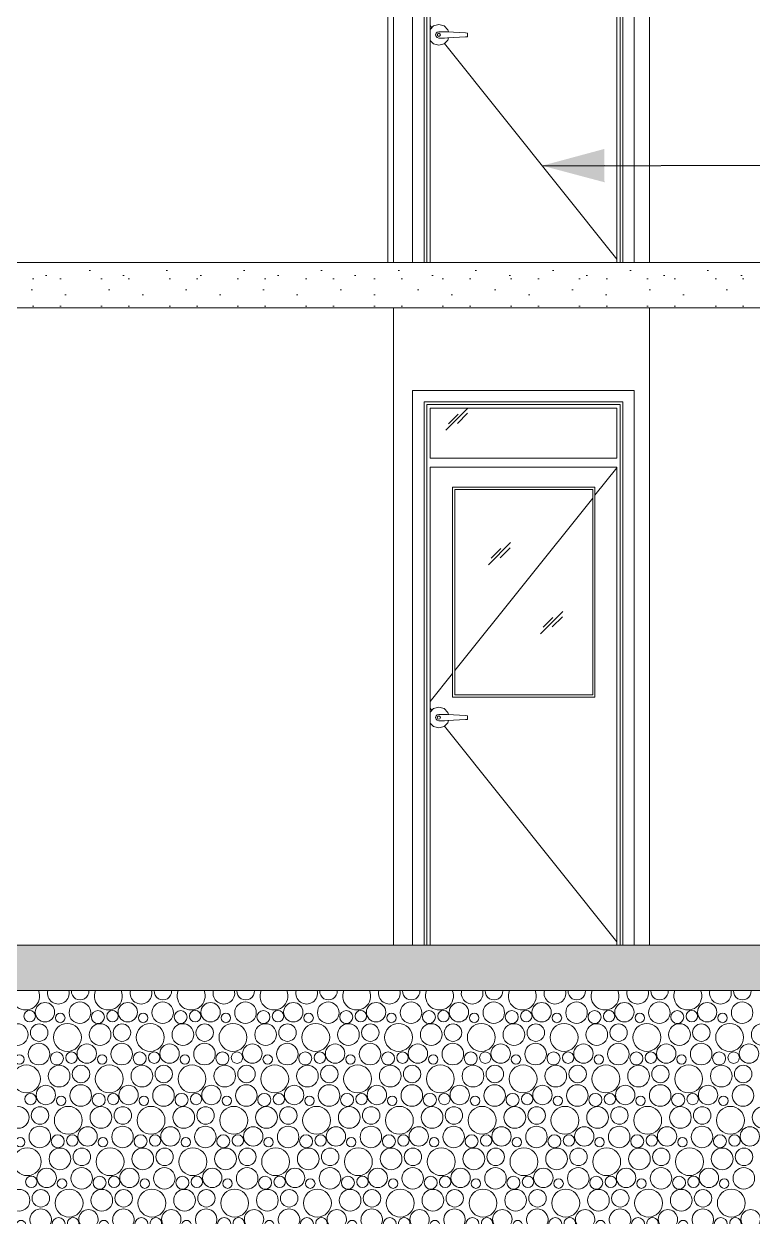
# Model space of a CAD drawing. Header units: millimetres. Extents: x 323482 to 503016, y 8175 to 72038.
# Drawn here: x 487760 to 490963, y 12587 to 17860 of the extents above; entities that cross this region are included whole.
import ezdxf

# ---------------------------------------------------------------- set-up
doc = ezdxf.new("R2010")
doc.units = ezdxf.units.MM
doc.header["$MEASUREMENT"] = 0
doc.linetypes.add('Hidden Line', pattern=[391.22222328186, 282.22222328186, -109])
for name, color, linetype, lineweight, true_color in [('2D Drafting - General_Pen_No__102', 7, 'Continuous', 13, 0xcccccc), ('Structural - Bearing_Pen_No__102', 7, 'Continuous', 13, 0xcccccc), ('Structural - Bearing_Pen_No__83', 7, 'Continuous', 13, 0xff9955)]:
    doc.layers.add(name, color=color, linetype=linetype, lineweight=lineweight, true_color=true_color)
for name, color, linetype, lineweight in [('2D Drafting - General_Pen_No__120', 7, 'Continuous', 13), ('Annotation - Label_Pen_No__120', 7, 'Continuous', 13), ('Structural - Bearing_Pen_No__120', 7, 'Continuous', 13)]:
    doc.layers.add(name, color=color, linetype=linetype, lineweight=lineweight)
doc.dimstyles.new('GENERATED_STYLE__12', dxfattribs={"dimtxt": 0.18, "dimasz": 273.6, "dimexe": 0.18, "dimexo": 0.0625, "dimgap": 0.09, "dimtad": 0, "dimtih": 1, "dimtoh": 1, "dimdec": 4, "dimzin": 0, "dimdsep": 46, "dimcen": 0.09, "dimadec": 0, "dimazin": 0, "dimtfac": 1, "dimtdec": 4, "dimtmove": 0, "dimatfit": 3, "dimldrblk": 'ARROWHEAD_5', "dimfxl": 1, "dimtolj": 1, "dimtzin": 0, "dimarcsym": 0})
pattern_1 = [(0, (0, 0), (0, 623.5383155019837), [60.00000238418581, -300.000011920929]), (0, (180.0000071525574, 311.7691450027284), (0, 623.5383155019837), [60.00000238418581, -300.000011920929]), (60.00000000000014, (0, 0), (-540.0000214576748, 311.7691577509906), [60.00000238418582, -300.0000119209291]), (60.00000000000014, (360.0000143051149, 0), (-540.0000214576748, 311.7691577509906), [60.00000238418582, -300.0000119209291]), (120.0000000000003, (60.00000238418581, 0), (540.0000214576727, 311.7691577509943), [60.00000238418581, -300.0000119209291]), (120.0000000000003, (420.0000166893007, 0), (540.0000214576727, 311.7691577509943), [60.00000238418581, -300.0000119209291]), (0, (0, 60.00000238418581), (0, 120.0000047683716), [0, -120.0000047683716, 0, -180.0000071525574]), (44.99999999999997, (60.00000238418581, 60.00000238418581), (-84.85281711413357, 84.85281711413364), [0, -90.0000035762787, 0, -150.0000059604645])]

# ---------------------------------------------------------------- blocks, each defined once
blk = doc.blocks.new('*X10')
at = {"layer": '2D Drafting - General_Pen_No__102', "color": 254, "linetype": 'Continuous', "lineweight": 13, "true_color": 0xcccccc}
for centre, radius in [((487852.2774302235, 13517.58382217409), 42.55153099730503), ((488005.7542046179, 13515.41612046639), 47.30901933169132), ((488215.9850510551, 13517.58382217409), 42.55153099730503), ((488369.4618254495, 13515.41612046639), 47.30901933169132), ((488579.6926718868, 13517.58382217409), 42.55153099730503), ((488733.1694462812, 13515.41612046639), 47.30901933169132), ((488943.4002927184, 13517.58382217409), 42.55153099730503), ((489096.8770671128, 13515.41612046639), 47.30901933169132), ((489307.10791355, 13517.58382217409), 42.55153099730503), ((489460.5846879444, 13515.41612046639), 47.30901933169132), ((489670.8155343816, 13517.58382217409), 42.55153099730503), ((489824.2923087761, 13515.41612046639), 47.30901933169132), ((490034.5231552133, 13517.58382217409), 42.55153099730503), ((490187.9999296077, 13515.41612046639), 47.30901933169132), ((490398.2307760449, 13517.58382217409), 42.55153099730503), ((490551.7075504393, 13515.41612046639), 47.30901933169132), ((490761.9383968765, 13517.58382217409), 42.55153099730503), ((490915.415171271, 13515.41612046639), 47.30901933169132), ((487784.9041728111, 13499.85401759188), 25.07373009838601), ((487919.6506876359, 13492.16265778512), 20.676327524775), ((488084.7844971467, 13496.30805667544), 28.588450873749), ((488148.6117936427, 13499.85401759188), 25.07373009838601), ((488283.3583084675, 13492.16265778512), 20.676327524775), ((488448.4921179784, 13496.30805667544), 28.588450873749), ((488512.3194144744, 13499.85401759188), 25.07373009838601), ((488647.0659292991, 13492.16265778512), 20.676327524775), ((488812.19973881, 13496.30805667544), 28.588450873749), ((488876.027035306, 13499.85401759188), 25.07373009838601), ((489010.7735501308, 13492.16265778512), 20.676327524775), ((489175.9073596416, 13496.30805667544), 28.588450873749), ((489239.7346561376, 13499.85401759188), 25.07373009838601), ((489374.4811709624, 13492.16265778512), 20.676327524775), ((489539.6149804733, 13496.30805667544), 28.588450873749), ((489603.4422769693, 13499.85401759188), 25.07373009838601), ((489738.188791794, 13492.16265778512), 20.676327524775), ((489903.3226013049, 13496.30805667544), 28.588450873749), ((489967.1498978009, 13499.85401759188), 25.07373009838601), ((490101.8964126257, 13492.16265778512), 20.676327524775), ((490267.0302221365, 13496.30805667544), 28.588450873749), ((490330.8575186325, 13499.85401759188), 25.07373009838601), ((490465.6040334573, 13492.16265778512), 20.676327524775), ((490630.7378429682, 13496.30805667544), 28.588450873749), ((490694.5651394642, 13499.85401759188), 25.07373009838601), ((490829.3116542889, 13492.16265778512), 20.676327524775), ((487730.7391602308, 13418.96431793522), 47.70602505542902), ((487826.773356985, 13427.78259511237), 38.3554317150693), ((487950.8819890604, 13406.50682961372), 61.21277618796999), ((488094.4467810624, 13418.96431793522), 47.70602505542902), ((488190.4809778166, 13427.78259511237), 38.3554317150693), ((488314.5896098921, 13406.50682961372), 61.21277618796999), ((488458.154401894, 13418.96431793522), 47.70602505542902), ((488554.1885986482, 13427.78259511237), 38.3554317150693), ((488678.2972307237, 13406.50682961372), 61.21277618796999), ((488821.8620227257, 13418.96431793522), 47.70602505542902), ((488917.8962194799, 13427.78259511237), 38.3554317150693), ((489042.0048515553, 13406.50682961372), 61.21277618796999), ((489185.5696435573, 13418.96431793522), 47.70602505542902), ((489281.6038403115, 13427.78259511237), 38.3554317150693), ((489405.712472387, 13406.50682961372), 61.21277618796999), ((489549.2772643889, 13418.96431793522), 47.70602505542902), ((489645.3114611431, 13427.78259511237), 38.3554317150693), ((489769.4200932186, 13406.50682961372), 61.21277618796999), ((489912.9848852206, 13418.96431793522), 47.70602505542902), ((490009.0190819748, 13427.78259511237), 38.3554317150693), ((490133.1277140502, 13406.50682961372), 61.21277618796999), ((490276.6925060522, 13418.96431793522), 47.70602505542902), ((490372.7267028064, 13427.78259511237), 38.3554317150693), ((490496.8353348819, 13406.50682961372), 61.21277618796999), ((490640.4001268838, 13418.96431793522), 47.70602505542902), ((490736.434323638, 13427.78259511237), 38.3554317150693), ((490860.5429557135, 13406.50682961372), 61.21277618796999), ((491004.1077477155, 13418.96431793522), 47.70602505542902), ((487825.7542046179, 13333.41990957717), 47.30901933169132), ((487904.7844971467, 13314.31184578623), 28.588450873749), ((487968.6117936427, 13317.85780670267), 25.07373009838601), ((488035.9850510551, 13335.58761128488), 42.55153099730503), ((488189.4618254495, 13333.41990957717), 47.30901933169132), ((488268.4921179784, 13314.31184578623), 28.588450873749), ((488332.3194144744, 13317.85780670267), 25.07373009838601), ((488399.6926718867, 13335.58761128488), 42.55153099730503), ((488553.1694462812, 13333.41990957717), 47.30901933169132), ((488632.19973881, 13314.31184578623), 28.588450873749), ((488696.027035306, 13317.85780670267), 25.07373009838601), ((488763.4002927184, 13335.58761128488), 42.55153099730503), ((488916.8770671128, 13333.41990957717), 47.30901933169132), ((488995.9073596416, 13314.31184578623), 28.588450873749), ((489059.7346561376, 13317.85780670267), 25.07373009838601), ((489127.10791355, 13335.58761128488), 42.55153099730503), ((489280.5846879444, 13333.41990957717), 47.30901933169132), ((489359.6149804733, 13314.31184578623), 28.588450873749), ((489423.4422769693, 13317.85780670267), 25.07373009838601), ((489490.8155343816, 13335.58761128488), 42.55153099730503), ((489644.2923087761, 13333.41990957717), 47.30901933169132), ((489723.3226013049, 13314.31184578623), 28.588450873749), ((489787.1498978009, 13317.85780670267), 25.07373009838601), ((489854.5231552133, 13335.58761128488), 42.55153099730503), ((490007.9999296077, 13333.41990957717), 47.30901933169132), ((490087.0302221365, 13314.31184578623), 28.588450873749), ((490150.8575186325, 13317.85780670267), 25.07373009838601), ((490218.2307760449, 13335.58761128488), 42.55153099730503), ((490371.7075504393, 13333.41990957717), 47.30901933169132), ((490450.7378429682, 13314.31184578623), 28.588450873749), ((490514.5651394642, 13317.85780670267), 25.07373009838601), ((490581.9383968765, 13335.58761128488), 42.55153099730503), ((490735.415171271, 13333.41990957717), 47.30901933169132), ((490814.4454637998, 13314.31184578623), 28.588450873749), ((490878.2727602958, 13317.85780670267), 25.07373009838601), ((490945.6460177082, 13335.58761128488), 42.55153099730503), ((487739.6506876358, 13310.16644689591), 20.676327524775), ((488103.3583084675, 13310.16644689591), 20.676327524775), ((488467.0659292991, 13310.16644689591), 20.676327524775), ((488830.7735501307, 13310.16644689591), 20.676327524775), ((489194.4811709624, 13310.16644689591), 20.676327524775), ((489558.188791794, 13310.16644689591), 20.676327524775), ((489921.8964126256, 13310.16644689591), 20.676327524775), ((490285.6040334573, 13310.16644689591), 20.676327524775), ((490649.3116542889, 13310.16644689591), 20.676327524775), ((487770.8819890604, 13224.51061872451), 61.21277618796999), ((487914.4467810624, 13236.968107046), 47.70602505542902), ((488010.4809778166, 13245.78638422316), 38.3554317150693), ((488134.5896098921, 13224.51061872451), 61.21277618796999), ((488278.154401894, 13236.968107046), 47.70602505542902), ((488374.1885986482, 13245.78638422316), 38.3554317150693), ((488498.2972307237, 13224.51061872451), 61.21277618796999), ((488641.8620227256, 13236.968107046), 47.70602505542902), ((488737.8962194799, 13245.78638422316), 38.3554317150693), ((488862.0048515553, 13224.51061872451), 61.21277618796999), ((489005.5696435573, 13236.968107046), 47.70602505542902), ((489101.6038403115, 13245.78638422316), 38.3554317150693), ((489225.712472387, 13224.51061872451), 61.21277618796999), ((489369.2772643889, 13236.968107046), 47.70602505542902), ((489465.3114611431, 13245.78638422316), 38.3554317150693), ((489589.4200932186, 13224.51061872451), 61.21277618796999), ((489732.9848852205, 13236.968107046), 47.70602505542902), ((489829.0190819748, 13245.78638422316), 38.3554317150693), ((489953.1277140502, 13224.51061872451), 61.21277618796999), ((490096.6925060522, 13236.968107046), 47.70602505542902), ((490192.7267028064, 13245.78638422316), 38.3554317150693), ((490316.8353348819, 13224.51061872451), 61.21277618796999), ((490460.4001268838, 13236.968107046), 47.70602505542902), ((490556.434323638, 13245.78638422316), 38.3554317150693), ((490680.5429557135, 13224.51061872451), 61.21277618796999), ((490824.1077477154, 13236.968107046), 47.70602505542902), ((490920.1419444697, 13245.78638422316), 38.3554317150693), ((487855.9850510551, 13153.59140039567), 42.55153099730503), ((488009.4618254495, 13151.42369868796), 47.30901933169132), ((488219.6926718867, 13153.59140039567), 42.55153099730503), ((488373.1694462812, 13151.42369868796), 47.30901933169132), ((488583.4002927184, 13153.59140039567), 42.55153099730503), ((488736.8770671128, 13151.42369868796), 47.30901933169132), ((488947.10791355, 13153.59140039567), 42.55153099730503), ((489100.5846879444, 13151.42369868796), 47.30901933169132), ((489310.8155343816, 13153.59140039567), 42.55153099730503), ((489464.2923087761, 13151.42369868796), 47.30901933169132), ((489674.5231552133, 13153.59140039567), 42.55153099730503), ((489827.9999296077, 13151.42369868796), 47.30901933169132), ((490038.2307760449, 13153.59140039567), 42.55153099730503), ((490191.7075504393, 13151.42369868796), 47.30901933169132), ((490401.9383968765, 13153.59140039567), 42.55153099730503), ((490555.415171271, 13151.42369868796), 47.30901933169132), ((490765.6460177082, 13153.59140039567), 42.55153099730503), ((490919.1227921026, 13151.42369868796), 47.30901933169132), ((487788.6117936427, 13135.86159581346), 25.07373009838601), ((487923.3583084675, 13128.1702360067), 20.676327524775), ((488088.4921179784, 13132.31563489702), 28.588450873749), ((488152.3194144744, 13135.86159581346), 25.07373009838601), ((488287.0659292991, 13128.1702360067), 20.676327524775), ((488452.19973881, 13132.31563489702), 28.588450873749), ((488516.027035306, 13135.86159581346), 25.07373009838601), ((488650.7735501307, 13128.1702360067), 20.676327524775), ((488815.9073596416, 13132.31563489702), 28.588450873749), ((488879.7346561376, 13135.86159581346), 25.07373009838601), ((489014.4811709624, 13128.1702360067), 20.676327524775), ((489179.6149804733, 13132.31563489702), 28.588450873749), ((489243.4422769693, 13135.86159581346), 25.07373009838601), ((489378.188791794, 13128.1702360067), 20.676327524775), ((489543.3226013049, 13132.31563489702), 28.588450873749), ((489607.1498978009, 13135.86159581346), 25.07373009838601), ((489741.8964126256, 13128.1702360067), 20.676327524775), ((489907.0302221365, 13132.31563489702), 28.588450873749), ((489970.8575186325, 13135.86159581346), 25.07373009838601), ((490105.6040334573, 13128.1702360067), 20.676327524775), ((490270.7378429682, 13132.31563489702), 28.588450873749), ((490334.5651394642, 13135.86159581346), 25.07373009838601), ((490469.3116542889, 13128.1702360067), 20.676327524775), ((490634.4454637998, 13132.31563489702), 28.588450873749), ((490698.2727602958, 13135.86159581346), 25.07373009838601), ((490833.0192751205, 13128.1702360067), 20.676327524775), ((487734.4467810625, 13054.97189615679), 47.70602505542902), ((487830.4809778166, 13063.79017333395), 38.3554317150693), ((487954.5896098922, 13042.5144078353), 61.21277618796999), ((488098.1544018941, 13054.97189615679), 47.70602505542902), ((488194.1885986483, 13063.79017333395), 38.3554317150693), ((488318.2972307238, 13042.5144078353), 61.21277618796999), ((488461.8620227257, 13054.97189615679), 47.70602505542902), ((488557.8962194799, 13063.79017333395), 38.3554317150693), ((488682.0048515554, 13042.5144078353), 61.21277618796999), ((488825.5696435574, 13054.97189615679), 47.70602505542902), ((488921.6038403115, 13063.79017333395), 38.3554317150693), ((489045.7124723871, 13042.5144078353), 61.21277618796999), ((489189.277264389, 13054.97189615679), 47.70602505542902), ((489285.3114611432, 13063.79017333395), 38.3554317150693), ((489409.4200932187, 13042.5144078353), 61.21277618796999), ((489552.9848852206, 13054.97189615679), 47.70602505542902), ((489649.0190819748, 13063.79017333395), 38.3554317150693), ((489773.1277140503, 13042.5144078353), 61.21277618796999), ((489916.6925060523, 13054.97189615679), 47.70602505542902), ((490012.7267028064, 13063.79017333395), 38.3554317150693), ((490136.835334882, 13042.5144078353), 61.21277618796999), ((490280.4001268839, 13054.97189615679), 47.70602505542902), ((490376.4343236381, 13063.79017333395), 38.3554317150693), ((490500.5429557136, 13042.5144078353), 61.21277618796999), ((490644.1077477155, 13054.97189615679), 47.70602505542902), ((490740.1419444697, 13063.79017333395), 38.3554317150693), ((490864.2505765452, 13042.5144078353), 61.21277618796999), ((491007.8153685472, 13054.97189615679), 47.70602505542902), ((487829.4618254496, 12969.42748779875), 47.30901933169132), ((487908.4921179784, 12950.3194240078), 28.588450873749), ((487972.3194144744, 12953.86538492424), 25.07373009838601), ((488039.6926718868, 12971.59518950645), 42.55153099730503), ((488193.1694462812, 12969.42748779875), 47.30901933169132), ((488272.1997388101, 12950.3194240078), 28.588450873749), ((488336.027035306, 12953.86538492424), 25.07373009838601), ((488403.4002927184, 12971.59518950645), 42.55153099730503), ((488556.8770671128, 12969.42748779875), 47.30901933169132), ((488635.9073596417, 12950.3194240078), 28.588450873749), ((488699.7346561376, 12953.86538492424), 25.07373009838601), ((488767.10791355, 12971.59518950645), 42.55153099730503), ((488920.5846879445, 12969.42748779875), 47.30901933169132), ((488999.6149804733, 12950.3194240078), 28.588450873749), ((489063.4422769693, 12953.86538492424), 25.07373009838601), ((489130.8155343817, 12971.59518950645), 42.55153099730503), ((489284.2923087761, 12969.42748779875), 47.30901933169132), ((489363.322601305, 12950.3194240078), 28.588450873749), ((489427.1498978009, 12953.86538492424), 25.07373009838601), ((489494.5231552133, 12971.59518950645), 42.55153099730503), ((489647.9999296077, 12969.42748779875), 47.30901933169132), ((489727.0302221366, 12950.3194240078), 28.588450873749), ((489790.8575186325, 12953.86538492424), 25.07373009838601), ((489858.2307760449, 12971.59518950645), 42.55153099730503), ((490011.7075504394, 12969.42748779875), 47.30901933169132), ((490090.7378429682, 12950.3194240078), 28.588450873749), ((490154.5651394642, 12953.86538492424), 25.07373009838601), ((490221.9383968766, 12971.59518950645), 42.55153099730503), ((490375.415171271, 12969.42748779875), 47.30901933169132), ((490454.4454637999, 12950.3194240078), 28.588450873749), ((490518.2727602958, 12953.86538492424), 25.07373009838601), ((490585.6460177082, 12971.59518950645), 42.55153099730503), ((490739.1227921026, 12969.42748779875), 47.30901933169132), ((490818.1530846315, 12950.3194240078), 28.588450873749), ((490881.9803811274, 12953.86538492424), 25.07373009838601), ((490949.3536385398, 12971.59518950645), 42.55153099730503), ((487774.5896098921, 12860.51819694608), 61.21277618796999), ((487743.3583084675, 12946.17402511748), 20.676327524775), ((487918.1544018941, 12872.97568526758), 47.70602505542902), ((488014.1885986483, 12881.79396244474), 38.3554317150693), ((488138.2972307238, 12860.51819694608), 61.21277618796999), ((488107.0659292992, 12946.17402511748), 20.676327524775), ((488281.8620227257, 12872.97568526758), 47.70602505542902), ((488377.8962194799, 12881.79396244474), 38.3554317150693), ((488502.0048515554, 12860.51819694608), 61.21277618796999), ((488470.7735501308, 12946.17402511748), 20.676327524775), ((488645.5696435574, 12872.97568526758), 47.70602505542902), ((488741.6038403115, 12881.79396244474), 38.3554317150693), ((488865.712472387, 12860.51819694608), 61.21277618796999), ((488834.4811709624, 12946.17402511748), 20.676327524775), ((489009.277264389, 12872.97568526758), 47.70602505542902), ((489105.3114611432, 12881.79396244474), 38.3554317150693), ((489229.4200932187, 12860.51819694608), 61.21277618796999), ((489198.1887917941, 12946.17402511748), 20.676327524775), ((489372.9848852206, 12872.97568526758), 47.70602505542902), ((489469.0190819748, 12881.79396244474), 38.3554317150693), ((489593.1277140503, 12860.51819694608), 61.21277618796999), ((489561.8964126257, 12946.17402511748), 20.676327524775), ((489736.6925060523, 12872.97568526758), 47.70602505542902), ((489832.7267028064, 12881.79396244474), 38.3554317150693), ((489956.8353348819, 12860.51819694608), 61.21277618796999), ((489925.6040334573, 12946.17402511748), 20.676327524775), ((490100.4001268839, 12872.97568526758), 47.70602505542902), ((490196.4343236381, 12881.79396244474), 38.3554317150693), ((490320.5429557136, 12860.51819694608), 61.21277618796999), ((490289.311654289, 12946.17402511748), 20.676327524775), ((490464.1077477155, 12872.97568526758), 47.70602505542902), ((490560.1419444697, 12881.79396244474), 38.3554317150693), ((490684.2505765452, 12860.51819694608), 61.21277618796999), ((490653.0192751206, 12946.17402511748), 20.676327524775), ((490827.8153685472, 12872.97568526758), 47.70602505542902), ((490923.8495653013, 12881.79396244474), 38.3554317150693), ((487859.6926718868, 12789.59897861724), 42.55153099730503), ((488013.1694462812, 12787.43127690954), 47.30901933169132), ((488223.4002927184, 12789.59897861724), 42.55153099730503), ((488376.8770671128, 12787.43127690954), 47.30901933169132), ((488587.10791355, 12789.59897861724), 42.55153099730503), ((488740.5846879445, 12787.43127690954), 47.30901933169132), ((488950.8155343817, 12789.59897861724), 42.55153099730503), ((489104.2923087761, 12787.43127690954), 47.30901933169132), ((489314.5231552133, 12789.59897861724), 42.55153099730503), ((489467.9999296077, 12787.43127690954), 47.30901933169132), ((489678.2307760449, 12789.59897861724), 42.55153099730503), ((489831.7075504394, 12787.43127690954), 47.30901933169132), ((490041.9383968766, 12789.59897861724), 42.55153099730503), ((490195.415171271, 12787.43127690954), 47.30901933169132), ((490405.6460177082, 12789.59897861724), 42.55153099730503), ((490559.1227921026, 12787.43127690954), 47.30901933169132), ((490769.3536385398, 12789.59897861724), 42.55153099730503), ((490922.8304129343, 12787.43127690954), 47.30901933169132), ((487792.3194144744, 12771.86917403503), 25.07373009838601), ((487927.0659292992, 12764.17781422827), 20.676327524775), ((488092.1997388101, 12768.32321311859), 28.588450873749), ((488156.027035306, 12771.86917403503), 25.07373009838601), ((488290.7735501308, 12764.17781422827), 20.676327524775), ((488455.9073596417, 12768.32321311859), 28.588450873749), ((488519.7346561376, 12771.86917403503), 25.07373009838601), ((488654.4811709624, 12764.17781422827), 20.676327524775), ((488819.6149804733, 12768.32321311859), 28.588450873749), ((488883.4422769693, 12771.86917403503), 25.07373009838601), ((489018.1887917941, 12764.17781422827), 20.676327524775), ((489183.322601305, 12768.32321311859), 28.588450873749), ((489247.1498978009, 12771.86917403503), 25.07373009838601), ((489381.8964126257, 12764.17781422827), 20.676327524775), ((489547.0302221366, 12768.32321311859), 28.588450873749), ((489610.8575186325, 12771.86917403503), 25.07373009838601), ((489745.6040334573, 12764.17781422827), 20.676327524775), ((489910.7378429682, 12768.32321311859), 28.588450873749), ((489974.5651394642, 12771.86917403503), 25.07373009838601), ((490109.311654289, 12764.17781422827), 20.676327524775), ((490274.4454637999, 12768.32321311859), 28.588450873749), ((490338.2727602958, 12771.86917403503), 25.07373009838601), ((490473.0192751206, 12764.17781422827), 20.676327524775), ((490638.1530846315, 12768.32321311859), 28.588450873749), ((490701.9803811274, 12771.86917403503), 25.07373009838601), ((490836.7268959522, 12764.17781422827), 20.676327524775), ((487738.1544018941, 12690.97947437837), 47.70602505542902), ((487834.1885986483, 12699.79775155552), 38.3554317150693), ((487958.2972307238, 12678.52198605687), 61.21277618796999), ((488101.8620227257, 12690.97947437837), 47.70602505542902), ((488197.8962194799, 12699.79775155552), 38.3554317150693), ((488322.0048515554, 12678.52198605687), 61.21277618796999), ((488465.5696435573, 12690.97947437837), 47.70602505542902), ((488561.6038403115, 12699.79775155552), 38.3554317150693), ((488685.712472387, 12678.52198605687), 61.21277618796999), ((488829.277264389, 12690.97947437837), 47.70602505542902), ((488925.3114611432, 12699.79775155552), 38.3554317150693), ((489049.4200932187, 12678.52198605687), 61.21277618796999), ((489192.9848852206, 12690.97947437837), 47.70602505542902), ((489289.0190819748, 12699.79775155552), 38.3554317150693), ((489413.1277140503, 12678.52198605687), 61.21277618796999), ((489556.6925060522, 12690.97947437837), 47.70602505542902), ((489652.7267028064, 12699.79775155552), 38.3554317150693), ((489776.8353348819, 12678.52198605687), 61.21277618796999), ((489920.4001268839, 12690.97947437837), 47.70602505542902), ((490016.434323638, 12699.79775155552), 38.3554317150693), ((490140.5429557136, 12678.52198605687), 61.21277618796999), ((490284.1077477155, 12690.97947437837), 47.70602505542902), ((490380.1419444697, 12699.79775155552), 38.3554317150693), ((490504.2505765452, 12678.52198605687), 61.21277618796999), ((490647.8153685471, 12690.97947437837), 47.70602505542902), ((490743.8495653013, 12699.79775155552), 38.3554317150693), ((490867.9581973768, 12678.52198605687), 61.21277618796999)]:
    blk.add_circle(centre, radius, dxfattribs=at)
for centre, radius, start, end in [((487767.1743682288, 13588.50304050293), 61.21277618796999, 157.1927022997357, 22.80729770026437), ((487910.7391602308, 13600.96052882443), 47.70602505542902, 166.334614162511, 13.66538583748899), ((488006.773356985, 13609.77880600158), 38.3554317150693, 176.3341862186224, 3.665813781377603), ((488130.8819890605, 13588.50304050293), 61.21277618796999, 157.1927022997357, 22.80729770026437), ((488274.4467810624, 13600.96052882443), 47.70602505542902, 166.334614162511, 13.66538583748899), ((488370.4809778166, 13609.77880600158), 38.3554317150693, 176.3341862186224, 3.665813781377603), ((488494.5896098921, 13588.50304050293), 61.21277618796999, 157.1927022997357, 22.80729770026437), ((488638.154401894, 13600.96052882443), 47.70602505542902, 166.334614162511, 13.66538583748899), ((488734.1885986482, 13609.77880600158), 38.3554317150693, 176.3341862186224, 3.665813781377603), ((488858.2972307237, 13588.50304050293), 61.21277618796999, 157.1927022997357, 22.80729770026437), ((489001.8620227257, 13600.96052882443), 47.70602505542902, 166.334614162511, 13.66538583748899), ((489097.8962194799, 13609.77880600158), 38.3554317150693, 176.3341862186224, 3.665813781377603), ((489222.0048515554, 13588.50304050293), 61.21277618796999, 157.1927022997357, 22.80729770026437), ((489365.5696435573, 13600.96052882443), 47.70602505542902, 166.334614162511, 13.66538583748899), ((489461.6038403115, 13609.77880600158), 38.3554317150693, 176.3341862186224, 3.665813781377603), ((489585.712472387, 13588.50304050293), 61.21277618796999, 157.1927022997357, 22.80729770026437), ((489729.2772643889, 13600.96052882443), 47.70602505542902, 166.334614162511, 13.66538583748899), ((489825.3114611431, 13609.77880600158), 38.3554317150693, 176.3341862186224, 3.665813781377603), ((489949.4200932186, 13588.50304050293), 61.21277618796999, 157.1927022997357, 22.80729770026437), ((490092.9848852206, 13600.96052882443), 47.70602505542902, 166.334614162511, 13.66538583748899), ((490189.0190819748, 13609.77880600158), 38.3554317150693, 176.3341862186224, 3.665813781377603), ((490313.1277140503, 13588.50304050293), 61.21277618796999, 157.1927022997357, 22.80729770026437), ((490456.6925060522, 13600.96052882443), 47.70602505542902, 166.334614162511, 13.66538583748899), ((490552.7267028064, 13609.77880600158), 38.3554317150693, 176.3341862186224, 3.665813781377603), ((490676.8353348819, 13588.50304050293), 61.21277618796999, 157.1927022997357, 22.80729770026437), ((490820.4001268838, 13600.96052882443), 47.70602505542902, 166.334614162511, 13.66538583748899), ((490916.434323638, 13609.77880600158), 38.3554317150693, 176.3341862186224, 3.665813781377603), ((487833.1694462812, 12605.43506602033), 47.30901933169132, 336.7902262655542, 203.2097737344458), ((487912.1997388101, 12586.32700222938), 28.588450873749, 0.9292508337813392, 179.0707491662187), ((487976.027035306, 12589.87296314582), 25.07373009838601, 352.938754182129, 187.061245817871), ((488043.4002927184, 12607.60276772803), 42.55153099730503, 330.7182922881714, 209.2817077118286), ((488196.8770671128, 12605.43506602033), 47.30901933169132, 336.7902262655542, 203.2097737344458), ((488275.9073596417, 12586.32700222938), 28.588450873749, 0.9292508337813392, 179.0707491662187), ((488339.7346561376, 12589.87296314582), 25.07373009838601, 352.938754182129, 187.061245817871), ((488407.10791355, 12607.60276772803), 42.55153099730503, 330.7182922881714, 209.2817077118286), ((488560.5846879444, 12605.43506602033), 47.30901933169132, 336.7902262655542, 203.2097737344458), ((488639.6149804733, 12586.32700222938), 28.588450873749, 0.9292508337813392, 179.0707491662187), ((488703.4422769693, 12589.87296314582), 25.07373009838601, 352.938754182129, 187.061245817871), ((488770.8155343817, 12607.60276772803), 42.55153099730503, 330.7182922881714, 209.2817077118286), ((488924.2923087761, 12605.43506602033), 47.30901933169132, 336.7902262655542, 203.2097737344458), ((489003.322601305, 12586.32700222938), 28.588450873749, 0.9292508337813392, 179.0707491662187), ((489067.1498978009, 12589.87296314582), 25.07373009838601, 352.938754182129, 187.061245817871), ((489134.5231552133, 12607.60276772803), 42.55153099730503, 330.7182922881714, 209.2817077118286), ((489287.9999296077, 12605.43506602033), 47.30901933169132, 336.7902262655542, 203.2097737344458), ((489367.0302221366, 12586.32700222938), 28.588450873749, 0.9292508337813392, 179.0707491662187), ((489430.8575186325, 12589.87296314582), 25.07373009838601, 352.938754182129, 187.061245817871), ((489498.2307760449, 12607.60276772803), 42.55153099730503, 330.7182922881714, 209.2817077118286), ((489651.7075504393, 12605.43506602033), 47.30901933169132, 336.7902262655542, 203.2097737344458), ((489730.7378429682, 12586.32700222938), 28.588450873749, 0.9292508337813392, 179.0707491662187), ((489794.5651394642, 12589.87296314582), 25.07373009838601, 352.938754182129, 187.061245817871), ((489861.9383968766, 12607.60276772803), 42.55153099730503, 330.7182922881714, 209.2817077118286), ((490015.415171271, 12605.43506602033), 47.30901933169132, 336.7902262655542, 203.2097737344458), ((490094.4454637999, 12586.32700222938), 28.588450873749, 0.9292508337813392, 179.0707491662187), ((490158.2727602958, 12589.87296314582), 25.07373009838601, 352.938754182129, 187.061245817871), ((490225.6460177082, 12607.60276772803), 42.55153099730503, 330.7182922881714, 209.2817077118286), ((490379.1227921026, 12605.43506602033), 47.30901933169132, 336.7902262655542, 203.2097737344458), ((490458.1530846315, 12586.32700222938), 28.588450873749, 0.9292508337813392, 179.0707491662187), ((490521.9803811274, 12589.87296314582), 25.07373009838601, 352.938754182129, 187.061245817871), ((490589.3536385398, 12607.60276772803), 42.55153099730503, 330.7182922881714, 209.2817077118286), ((490742.8304129342, 12605.43506602033), 47.30901933169132, 336.7902262655542, 203.2097737344458), ((490821.8607054631, 12586.32700222938), 28.588450873749, 0.9292508337813392, 179.0707491662187), ((490885.6880019591, 12589.87296314582), 25.07373009838601, 352.938754182129, 187.061245817871), ((490953.0612593715, 12607.60276772803), 42.55153099730503, 330.7182922881714, 209.2817077118286), ((487747.0659292992, 12582.18160333906), 20.676327524775, 12.8802358670692, 167.1197641329308), ((488110.7735501308, 12582.18160333906), 20.676327524775, 12.8802358670692, 167.1197641329308), ((488474.4811709624, 12582.18160333906), 20.676327524775, 12.8802358670692, 167.1197641329308), ((488838.1887917941, 12582.18160333906), 20.676327524775, 12.8802358670692, 167.1197641329308), ((489201.8964126257, 12582.18160333906), 20.676327524775, 12.8802358670692, 167.1197641329308), ((489565.6040334573, 12582.18160333906), 20.676327524775, 12.8802358670692, 167.1197641329308), ((489929.311654289, 12582.18160333906), 20.676327524775, 12.8802358670692, 167.1197641329308), ((490293.0192751206, 12582.18160333906), 20.676327524775, 12.8802358670692, 167.1197641329308), ((490656.7268959522, 12582.18160333906), 20.676327524775, 12.8802358670692, 167.1197641329308)]:
    blk.add_arc(centre, radius, start, end, dxfattribs=at)
blk = doc.blocks.new('Fill_5', base_point=(1.6975966350449e-310, 1500))
at = {"layer": '2D Drafting - General_Pen_No__102', "color": 254, "linetype": 'Continuous', "lineweight": 13, "true_color": 0xcccccc}
blk.add_blockref('*X10', (0, 0), dxfattribs=at)
blk = doc.blocks.new('ARROWHEAD_5')
at = {"linetype": 'Continuous', "lineweight": 0}
blk.add_hatch(color=0, dxfattribs=at).paths.add_polyline_path([(-1, 0.2679), (0, 0), (-1, -0.2679)])
at = {"color": 0, "linetype": 'Continuous', "lineweight": 0}
blk.add_line((0, 0), (-1, 0), dxfattribs=at)

msp = doc.modelspace()

# ---------------------------------------------------------------- hatches: boundary and pattern name
at = {"layer": '2D Drafting - General_Pen_No__120', "linetype": 'Continuous', "lineweight": 13}
h = msp.add_hatch(dxfattribs=at)
h.set_pattern_fill('STRUCTURAL_CONCRETE', style=0, pattern_type=2)
h.set_pattern_definition(pattern_1)
h.paths.add_polyline_path([(483558.8158890967, 16812.2311325751), (483558.8158890967, 16312.2311325751), (483758.8158890967, 16312.2311325751), (483758.8158890967, 16612.2311325751), (491133.8158890967, 16612.2311325751), (491133.8158890967, 16782.2311325751), (491133.8158890967, 16812.2311325751)])
h = msp.add_hatch(dxfattribs=at)
h.set_pattern_fill('STRUCTURAL_CONCRETE', style=0, pattern_type=2)
h.set_pattern_definition(pattern_1)
h.paths.add_polyline_path([(494758.8158890967, 13612.2311325751), (494758.8158890967, 13362.2311325751), (494958.8158890967, 13362.2311325751), (494958.8158890967, 13812.2311325751), (494758.8158890967, 13812.2311325751), (491522.5460154197, 13812.2311325751), (491153.8158890967, 13812.2311325751), (491133.8158890967, 13812.2311325751), (490508.8158890967, 13812.2311325751), (490367.8132988001, 13812.2311325751), (490364.8132988002, 13812.2311325751), (490327.8132988001, 13812.2311325751), (489544.8132988002, 13812.2311325751), (489529.8132988001, 13812.2311325751), (489517.8132988001, 13812.2311325751), (489467.8132988001, 13812.2311325751), (489383.8158890967, 13812.2311325751), (489133.8158890967, 13812.2311325751), (483558.8158890967, 13812.2311325751), (483558.8158890967, 13362.2311325751), (483758.8158890967, 13362.2311325751), (483758.8158890967, 13612.2311325751)])

# ---------------------------------------------------------------- linework, layer by layer
at = {"layer": 'Structural - Bearing_Pen_No__102', "color": 254, "linetype": 'Continuous', "lineweight": 13, "true_color": 0xcccccc}
for p, q in [((489613.5403863183, 16075.25410670266), (489710.5174121908, 16172.2311325751)), ((489624.8661703618, 16103.5685668114), (489667.3378605249, 16146.04025697451)), ((489664.506414514, 16104.98428981683), (489709.1016891853, 16149.5795644881)), ((489801.1476309445, 15483.84129235584), (489898.1246568169, 15580.81831822828)), ((489852.1136591402, 15513.57147547002), (489896.7089338115, 15558.16675014129)), ((489812.473414988, 15512.15575246459), (489854.9451051511, 15554.6274426277)), ((490030.2632091228, 15180.88291163134), (490127.2402349952, 15277.85993750378)), ((490041.5889931663, 15209.19737174008), (490084.0606833294, 15251.66906190319)), ((490081.2292373185, 15210.61309474552), (490125.8245119898, 15255.20836941678))]:
    msp.add_line(p, q, dxfattribs=at)
at = {"layer": 'Structural - Bearing_Pen_No__120', "color": 7, "linetype": 'Continuous', "lineweight": 13}
for p, q in [((489358.8158890967, 16812.2311325751), (489358.8158890967, 19812.2311325751)), ((489383.8158890967, 16812.2311325751), (489383.8158890967, 19812.2311325751)), ((490508.8158890967, 19812.2311325751), (490508.8158890967, 16812.2311325751)), ((489467.8132988001, 19249.2311325751), (489467.8132988001, 16812.2311325751)), ((490441.8132988002, 16812.2311325751), (490441.8132988002, 19249.2311325751)), ((489517.8132988001, 16812.2311325751), (489517.8132988001, 19199.2311325751)), ((490391.8132988001, 19199.2311325751), (490391.8132988001, 16812.2311325751)), ((489529.8132988001, 16812.2311325751), (489529.8132988001, 19187.2311325751)), ((490379.8132988001, 19187.2311325751), (490379.8132988001, 16812.2311325751)), ((489467.8132988001, 16812.2311325751), (489467.8132988001, 18912.23113257509)), ((489544.8132988001, 16812.2311325751), (489544.8132988001, 18912.23113257509)), ((490364.8132988002, 18912.23113257509), (490364.8132988002, 16812.2311325751)), ((489552.2900842978, 17843.86207394292), (489544.8132988002, 17853.21691456557)), ((489560.0632988001, 17851.63528844729), (489544.8132988002, 17836.38528844731)), ((489582.8132988001, 17857.73113257509), (489560.0632988001, 17851.63528844729)), ((489570.6889431471, 17819.23113257509), (489575.8132988001, 17824.35548822807)), ((489575.8132988001, 17824.35548822807), (489582.8132988001, 17826.2311325751)), ((489605.5632988002, 17851.63528844729), (489582.8132988001, 17857.73113257509)), ((489582.8132988001, 17826.2311325751), (489607.8132988002, 17826.2311325751)), ((489622.2174546723, 17834.9811325751), (489605.5632988002, 17851.63528844729)), ((489607.8132988002, 17826.2311325751), (489621.2172082731, 17825.44573441169)), ((489621.2172082731, 17825.44573441169), (489647.9230153743, 17823.8749380849)), ((489624.8293861983, 17825.2332714143), (489622.2174546723, 17834.9811325751)), ((489647.9230153743, 17823.8749380849), (489674.3235633135, 17822.3041417581)), ((489544.8132988002, 17788.07697670288), (489560.0632988001, 17772.82697670291)), ((489560.0632988001, 17772.82697670291), (489582.8132988001, 17766.7311325751)), ((489568.8132988001, 17812.2311325751), (489570.6889431471, 17819.23113257509)), ((489570.6889431471, 17805.2311325751), (489568.8132988001, 17812.2311325751)), ((489575.8132988001, 17800.10677692212), (489570.6889431471, 17805.2311325751)), ((489577.8635513319, 17817.1808800434), (489575.8132988001, 17812.2311325751)), ((489575.8132988001, 17812.2311325751), (489577.8635513319, 17807.2813851068)), ((489582.8132988001, 17798.23113257509), (489575.8132988001, 17800.10677692212)), ((489582.8132988001, 17819.23113257509), (489577.8635513319, 17817.1808800434)), ((489577.8635513319, 17807.2813851068), (489582.8132988001, 17805.2311325751)), ((489587.7630462685, 17817.1808800434), (489582.8132988001, 17819.23113257509)), ((489582.8132988001, 17805.2311325751), (489587.7630462685, 17807.2813851068)), ((489607.8132988002, 17798.23113257509), (489582.8132988001, 17798.23113257509)), ((489582.8132988001, 17766.7311325751), (489605.5632988002, 17772.82697670291)), ((489589.8132988001, 17812.2311325751), (489587.7630462685, 17817.1808800434)), ((489587.7630462685, 17807.2813851068), (489589.8132988001, 17812.2311325751)), ((489605.5632988002, 17772.82697670291), (489622.2174546723, 17789.4811325751)), ((490364.8132988001, 16827.24535058461), (489607.5091448825, 17774.77282278482)), ((489621.2172082731, 17799.01653073849), (489607.8132988002, 17798.23113257509)), ((489647.9230153743, 17800.5873270653), (489621.2172082731, 17799.01653073849)), ((489622.2174546723, 17789.4811325751), (489624.8293861981, 17799.22899373515)), ((489674.3235633135, 17802.15812339208), (489647.9230153743, 17800.5873270653)), ((489674.3235633135, 17822.3041417581), (489700.2179279797, 17820.73334543132)), ((489700.2179279797, 17803.72891971888), (489674.3235633135, 17802.15812339208)), ((489700.2179279797, 17820.73334543132), (489708.2745031416, 17820.2311325751)), ((489708.2745031416, 17804.23113257509), (489700.2179279797, 17803.72891971888)), ((489708.2745031416, 17820.2311325751), (489708.2745031416, 17804.23113257509)), ((491133.8158890967, 16812.2311325751), (483558.8158890967, 16812.2311325751)), ((489383.8158890967, 16812.2311325751), (489508.8158890967, 16812.2311325751)), ((489467.8132988001, 16812.2311325751), (489517.8132988001, 16812.2311325751)), ((490367.8132988001, 16812.2311325751), (489508.8158890967, 16812.2311325751)), ((489517.8132988001, 16812.2311325751), (489529.8132988001, 16812.2311325751)), ((489529.8132988001, 16812.2311325751), (489544.8132988001, 16812.2311325751)), ((489544.8132988002, 16812.2311325751), (490364.8132988001, 16812.2311325751)), ((490364.8132988002, 16812.2311325751), (490379.8132988001, 16812.2311325751)), ((490379.8132988001, 16812.2311325751), (490391.8132988001, 16812.2311325751)), ((490391.8132988001, 16812.2311325751), (490441.8132988002, 16812.2311325751)), ((490708.8158890967, 16812.2311325751), (490508.8158890967, 16812.2311325751)), ((491133.8158890967, 16612.2311325751), (483758.8158890967, 16612.2311325751)), ((489383.8158890967, 13812.2311325751), (489383.8158890967, 16612.2311325751)), ((490508.8158890967, 13812.2311325751), (490508.8158890967, 16612.2311325751)), ((489467.8132988001, 16249.2311325751), (489467.8132988001, 13812.2311325751)), ((490441.8132988002, 16249.2311325751), (489467.8132988001, 16249.2311325751)), ((490441.8132988002, 13812.2311325751), (490441.8132988002, 16249.2311325751)), ((489517.8132988001, 13812.2311325751), (489517.8132988001, 16199.2311325751)), ((489517.8132988001, 16199.2311325751), (490391.8132988001, 16199.2311325751)), ((490391.8132988001, 16199.2311325751), (490391.8132988001, 13812.2311325751)), ((489529.8132988001, 13812.2311325751), (489529.8132988001, 16187.2311325751)), ((489529.8132988001, 16187.2311325751), (490379.8132988001, 16187.2311325751)), ((489544.8132988001, 15952.2311325751), (489544.8132988001, 16172.2311325751)), ((489544.8132988001, 16172.2311325751), (490364.8132988002, 16172.2311325751)), ((490364.8132988002, 16172.2311325751), (490364.8132988002, 15952.2311325751)), ((490379.8132988001, 16187.2311325751), (490379.8132988001, 13812.2311325751)), ((490364.8132988002, 15952.2311325751), (489544.8132988001, 15952.2311325751)), ((489467.8132988001, 13812.2311325751), (489467.8132988001, 15912.23113257509)), ((489544.8132988001, 13812.2311325751), (489544.8132988001, 15912.23113257509)), ((489544.8132988001, 15912.23113257509), (490364.8132988002, 15912.23113257509)), ((490364.8132988001, 15909.21691456558), (490268.8132988003, 15789.10317048985)), ((490364.8132988002, 15912.23113257509), (490364.8132988002, 13812.2311325751)), ((490268.8132988002, 15824.2311325751), (489642.8132988001, 15824.2311325751)), ((489642.8132988001, 15824.2311325751), (489642.8132988001, 14902.2311325751)), ((490268.8132988002, 14902.2311325751), (490268.8132988002, 15824.2311325751)), ((489652.8132988001, 14912.23113257509), (489652.8132988001, 15814.2311325751)), ((489652.8132988001, 15814.2311325751), (490258.8132988001, 15814.2311325751)), ((490258.8132988001, 15776.59132214846), (489652.8132988001, 15018.37331266989)), ((490258.8132988001, 15814.2311325751), (490258.8132988001, 14912.23113257509)), ((489642.8132988, 15005.86146432853), (489544.8132988002, 14883.24535058461)), ((489642.8132988001, 14902.2311325751), (490268.8132988002, 14902.2311325751)), ((490258.8132988001, 14912.23113257509), (489652.8132988001, 14912.23113257509)), ((489552.2900842978, 14843.86207394292), (489544.8132988002, 14853.21691456557)), ((489560.0632988001, 14851.63528844729), (489544.8132988002, 14836.38528844731)), ((489582.8132988001, 14857.73113257509), (489560.0632988001, 14851.63528844729)), ((489568.8132988001, 14812.2311325751), (489570.6889431471, 14819.23113257509)), ((489570.6889431471, 14819.23113257509), (489575.8132988001, 14824.35548822807)), ((489575.8132988001, 14824.35548822807), (489582.8132988001, 14826.2311325751)), ((489582.8132988001, 14819.23113257509), (489577.8635513319, 14817.1808800434)), ((489605.5632988002, 14851.63528844729), (489582.8132988001, 14857.73113257509)), ((489582.8132988001, 14826.2311325751), (489607.8132988002, 14826.2311325751)), ((489587.7630462685, 14817.1808800434), (489582.8132988001, 14819.23113257509)), ((489622.2174546723, 14834.9811325751), (489605.5632988002, 14851.63528844729)), ((489607.8132988002, 14826.2311325751), (489621.2172082731, 14825.44573441169)), ((489621.2172082731, 14825.44573441169), (489647.9230153743, 14823.87493808491)), ((489624.8293861983, 14825.2332714143), (489622.2174546723, 14834.9811325751)), ((489647.9230153743, 14823.87493808491), (489674.3235633135, 14822.3041417581)), ((489674.3235633135, 14822.3041417581), (489700.2179279797, 14820.73334543131)), ((489700.2179279797, 14820.73334543131), (489708.2745031416, 14820.2311325751)), ((489708.2745031416, 14820.2311325751), (489708.2745031416, 14804.23113257509)), ((489544.8132988002, 14788.07697670288), (489560.0632988001, 14772.82697670291)), ((489560.0632988001, 14772.82697670291), (489582.8132988001, 14766.7311325751)), ((489570.6889431471, 14805.23113257509), (489568.8132988001, 14812.2311325751)), ((489575.8132988001, 14800.10677692211), (489570.6889431471, 14805.23113257509)), ((489577.8635513319, 14817.1808800434), (489575.8132988001, 14812.2311325751)), ((489575.8132988001, 14812.2311325751), (489577.8635513319, 14807.2813851068)), ((489582.8132988001, 14798.23113257509), (489575.8132988001, 14800.10677692211)), ((489577.8635513319, 14807.2813851068), (489582.8132988001, 14805.23113257509)), ((489582.8132988001, 14805.23113257509), (489587.7630462685, 14807.2813851068)), ((489607.8132988002, 14798.23113257509), (489582.8132988001, 14798.23113257509)), ((489582.8132988001, 14766.7311325751), (489605.5632988002, 14772.82697670291)), ((489589.8132988001, 14812.2311325751), (489587.7630462685, 14817.1808800434)), ((489587.7630462685, 14807.2813851068), (489589.8132988001, 14812.2311325751)), ((489605.5632988002, 14772.82697670291), (489622.2174546723, 14789.4811325751)), ((490364.8132988001, 13827.24535058461), (489607.5091448825, 14774.77282278482)), ((489621.2172082731, 14799.01653073849), (489607.8132988002, 14798.23113257509)), ((489647.9230153743, 14800.58732706529), (489621.2172082731, 14799.01653073849)), ((489622.2174546723, 14789.4811325751), (489624.8293861981, 14799.22899373515)), ((489674.3235633135, 14802.15812339208), (489647.9230153743, 14800.58732706529)), ((489700.2179279797, 14803.72891971889), (489674.3235633135, 14802.15812339208)), ((489708.2745031416, 14804.23113257509), (489700.2179279797, 14803.72891971889)), ((483558.8158890967, 13812.2311325751), (494958.8158890967, 13812.2311325751)), ((483777.8158890967, 13812.2311325751), (489133.8158890967, 13812.2311325751)), ((489133.8158890967, 13812.2311325751), (489383.8158890967, 13812.2311325751)), ((489383.8158890967, 13812.2311325751), (489508.8158890967, 13812.2311325751)), ((489467.8132988001, 13812.2311325751), (489517.8132988001, 13812.2311325751)), ((489508.8158890967, 13812.2311325751), (490327.8132988001, 13812.2311325751)), ((489517.8132988001, 13812.2311325751), (489529.8132988001, 13812.2311325751)), ((489529.8132988001, 13812.2311325751), (489544.8132988001, 13812.2311325751)), ((489544.8132988002, 13812.2311325751), (490364.8132988001, 13812.2311325751)), ((490327.8132988001, 13812.2311325751), (490367.8132988001, 13812.2311325751)), ((490364.8132988002, 13812.2311325751), (490379.8132988001, 13812.2311325751)), ((490367.8132988001, 13812.2311325751), (490508.8158890967, 13812.2311325751)), ((490379.8132988001, 13812.2311325751), (490391.8132988001, 13812.2311325751)), ((490391.8132988001, 13812.2311325751), (490441.8132988002, 13812.2311325751)), ((490508.8158890967, 13812.2311325751), (491133.8158890967, 13812.2311325751)), ((483758.8158890967, 13612.2311325751), (494758.8158890967, 13612.2311325751))]:
    msp.add_line(p, q, dxfattribs=at)
at = {"layer": 'Structural - Bearing_Pen_No__83', "color": 21, "linetype": 'Hidden Line', "lineweight": 13, "true_color": 0xff9955}
for p, q in [((503015.9501966913, 16812.2311325751), (447887.306128059, 16812.2311325751)), ((503015.9501966913, 13812.2311325751), (447887.306128059, 13812.2311325751))]:
    msp.add_line(p, q, dxfattribs=at)

# ---------------------------------------------------------------- block references
at = {"layer": '2D Drafting - General_Pen_No__102', "color": 254, "linetype": 'Continuous', "lineweight": 13, "true_color": 0xcccccc}
msp.add_blockref('Fill_5', (1.6975966350449e-310, 1500), dxfattribs=at)

# ---------------------------------------------------------------- leaders
at = {"layer": 'Annotation - Label_Pen_No__120', "color": 7, "linetype": 'Continuous', "lineweight": 13, "annotation_type": 0, "has_hookline": 1, "hookline_direction": 0, "text_width": 2866.43929058663}
msp.add_leader([(490037.0638261933, 17237.32052010211), (495751.1339238174, 17247.07503957101)], dimstyle='GENERATED_STYLE__12', dxfattribs=at)

doc.saveas('drawing.dxf')
